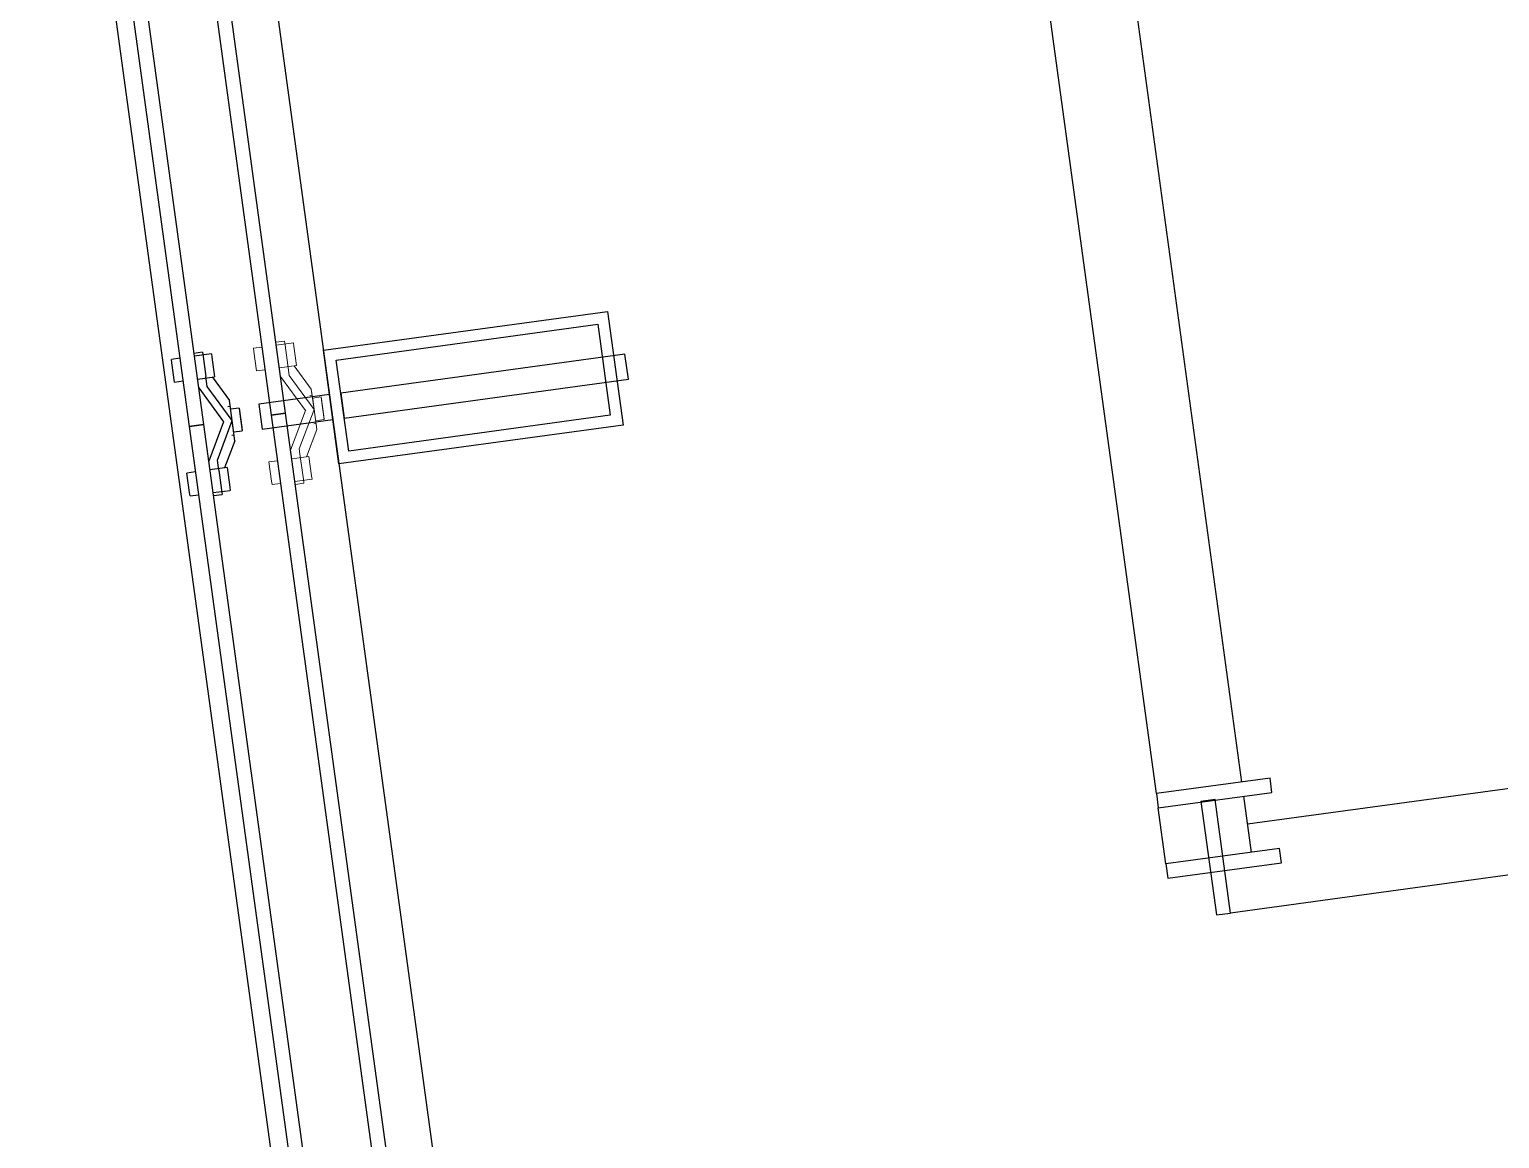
# Model space of a CAD drawing. Header units: millimetres. Extents: x -28081 to 11848482, y -6212777 to 128443.
# Drawn here: x -26474 to -23911, y 97382 to 99316 of the extents above; entities that cross this region are included whole.
import ezdxf

# ---------------------------------------------------------------- set-up
doc = ezdxf.new("R2010")
doc.units = ezdxf.units.MM
doc.header["$LTSCALE"] = 10
doc.layers.add('A—\\M+5C3C5\\M+5B4B0', color=135, linetype='Continuous')
doc.layers.add('E-RF-5F$0$A-GLAZ', color=6, linetype='Continuous')

msp = doc.modelspace()

# ---------------------------------------------------------------- linework, layer by layer
at = {"layer": 'A—\\M+5C3C5\\M+5B4B0'}
for p, q in [((-28080.5, 112193.8, 0), (-25791.7, 95448.7, 0)), ((-27765.1, 111953.9, 0), (-25552.2, 95764.4, 0)), ((-26431.9, 100357.6), (-26194.9, 98623.7)), ((-26169.7, 98627.1), (-26406.7, 100361)), ((-26289.1, 100377.1), (-26052.1, 98643.2)), ((-26027, 98646.7), (-26264, 100380.5)), ((-24509.2, 97983.6), (-24742.9, 99692.7)), ((-24594.2, 99713), (-24360.6, 98003.9)), ((-26211.2, 98742.6), (-26226, 98740.6)), ((-26211.2, 98742.6), (-26226, 98740.6)), ((-26225.2, 98734.8), (-26226, 98740.6)), ((-26225.2, 98734.8), (-26226, 98740.6)), ((-26171.7, 98753), (-26186.7, 98751)), ((-26171.7, 98753), (-26186.7, 98751)), ((-26156.2, 98750.1), (-26186, 98746)), ((-26156.2, 98750.1), (-26186, 98746)), ((-26171.7, 98753), (-26170.7, 98745.8)), ((-26171.7, 98753), (-26170.7, 98745.8)), ((-26170.7, 98745.8), (-26165.9, 98710.8)), ((-26170.7, 98745.8), (-26165.9, 98710.8)), ((-26156.2, 98750.1), (-26155.4, 98744.3)), ((-26156.2, 98750.1), (-26155.4, 98744.3)), ((-26155.4, 98744.3), (-26150.7, 98710.5)), ((-26155.4, 98744.3), (-26150.7, 98710.5)), ((-26220.6, 98700.9), (-26225.2, 98734.8)), ((-26220.6, 98700.9), (-26225.2, 98734.8)), ((-26220.6, 98700.9), (-26205.7, 98703)), ((-26220.6, 98700.9), (-26205.7, 98703)), ((-26180.6, 98706.4), (-26150.7, 98710.5)), ((-26180.6, 98706.4), (-26150.7, 98710.5)), ((-26178.5, 98691.2), (-26135.1, 98631.9)), ((-26178.5, 98691.2), (-26135.1, 98631.9)), ((-26163.5, 98693.2), (-26165.9, 98710.8)), ((-26163.5, 98693.2), (-26165.9, 98710.8)), ((-26120.2, 98633.9), (-26163.5, 98693.2)), ((-26120.2, 98633.9), (-26163.5, 98693.2)), ((-26154.9, 98710), (-26125, 98669)), ((-26154.9, 98710), (-26125, 98669)), ((-26122.6, 98651.4), (-26125, 98669)), ((-26120.2, 98633.9), (-26125, 98669)), ((-26122.6, 98651.4), (-26125, 98669)), ((-26120.2, 98633.9), (-26125, 98669)), ((-26123.6, 98658.7), (-26127.6, 98658.1)), ((-26123.6, 98658.7), (-26127.6, 98658.1)), ((-26123.6, 98658.7), (-26127.6, 98658.1)), ((-26123.6, 98658.7), (-26127.6, 98658.1)), ((-26108, 98655.8), (-26122.9, 98653.7)), ((-26108, 98655.8), (-26122.9, 98653.7)), ((-26108, 98655.8), (-26122.9, 98653.7)), ((-26108, 98655.8), (-26122.9, 98653.7)), ((-26108, 98655.8), (-26122.9, 98653.7)), ((-26108, 98655.8), (-26122.9, 98653.7)), ((-26108, 98655.8), (-26122.9, 98653.7)), ((-26108, 98655.8), (-26122.9, 98653.7)), ((-26120.2, 98633.9), (-26122.6, 98651.4)), ((-26120.2, 98633.9), (-26122.6, 98651.4)), ((-26108, 98655.8), (-26107.3, 98650)), ((-26108, 98655.8), (-26103.4, 98621.9)), ((-26108, 98655.8), (-26103.4, 98621.9)), ((-26108, 98655.8), (-26107.3, 98650)), ((-26108, 98655.8), (-26107.3, 98650)), ((-26108, 98655.8), (-26103.4, 98621.9)), ((-26108, 98655.8), (-26103.4, 98621.9)), ((-26108, 98655.8), (-26107.3, 98650)), ((-26107.3, 98650), (-26102.6, 98616.1)), ((-26107.3, 98650), (-26102.6, 98616.1)), ((-26107.3, 98650), (-26102.6, 98616.1)), ((-26107.3, 98650), (-26102.6, 98616.1)), ((-26052.1, 98643.2), (-26027, 98646.7)), ((-26027, 98646.7), (-26052.1, 98643.2)), ((-26052.1, 98643.2), (-25842.4, 97109.1)), ((-25817.3, 97112.6), (-26027, 98646.7)), ((-26194.9, 98623.7), (-26169.7, 98627.1)), ((-26169.7, 98627.1), (-26194.9, 98623.7)), ((-26194.9, 98623.7), (-25985.2, 97089.6)), ((-25960, 97093), (-26169.7, 98627.1)), ((-26135.1, 98631.9), (-26161, 98563.1)), ((-26135.1, 98631.9), (-26161, 98563.1)), ((-26146, 98565.1), (-26120.2, 98633.9)), ((-26146, 98565.1), (-26120.2, 98633.9)), ((-26115.4, 98598.9), (-26120.2, 98633.9)), ((-26117.8, 98616.4), (-26120.2, 98633.9)), ((-26115.4, 98598.9), (-26120.2, 98633.9)), ((-26117.8, 98616.4), (-26120.2, 98633.9)), ((-26115.4, 98598.9), (-26117.8, 98616.4)), ((-26115.4, 98598.9), (-26117.8, 98616.4)), ((-26117.5, 98614.1), (-26102.6, 98616.1)), ((-26117.5, 98614.1), (-26102.6, 98616.1)), ((-26117.5, 98614.1), (-26102.6, 98616.1)), ((-26117.5, 98614.1), (-26102.6, 98616.1)), ((-26117.5, 98614.1), (-26102.6, 98616.1)), ((-26117.5, 98614.1), (-26102.6, 98616.1)), ((-26117.5, 98614.1), (-26102.6, 98616.1)), ((-26117.5, 98614.1), (-26102.6, 98616.1)), ((-26103.4, 98621.9), (-26102.6, 98616.1)), ((-26103.4, 98621.9), (-26102.6, 98616.1)), ((-26103.4, 98621.9), (-26102.6, 98616.1)), ((-26103.4, 98621.9), (-26102.6, 98616.1)), ((-26115.4, 98598.9), (-26133.3, 98551.4)), ((-26115.4, 98598.9), (-26133.3, 98551.4)), ((-26120.8, 98608.6), (-26116.8, 98609.2)), ((-26120.8, 98608.6), (-26116.8, 98609.2)), ((-26120.8, 98608.6), (-26116.8, 98609.2)), ((-26120.8, 98608.6), (-26116.8, 98609.2)), ((-26143.6, 98547.6), (-26146, 98565.1)), ((-26143.6, 98547.6), (-26146, 98565.1)), ((-26184.1, 98544.4), (-26198.9, 98542.4)), ((-26184.1, 98544.4), (-26198.9, 98542.4)), ((-26194.3, 98508.6), (-26198.9, 98542.4)), ((-26194.3, 98508.6), (-26198.9, 98542.4)), ((-26129.1, 98552), (-26158.9, 98547.9)), ((-26129.1, 98552), (-26158.9, 98547.9)), ((-26143.6, 98547.6), (-26138.8, 98512.6)), ((-26143.6, 98547.6), (-26138.8, 98512.6)), ((-26129.1, 98552), (-26124.5, 98518.1)), ((-26129.1, 98552), (-26124.5, 98518.1)), ((-26153.5, 98508.3), (-26123.7, 98512.3)), ((-26153.5, 98508.3), (-26123.7, 98512.3)), ((-26138.8, 98512.6), (-26137.8, 98505.3)), ((-26138.8, 98512.6), (-26137.8, 98505.3)), ((-26124.5, 98518.1), (-26123.7, 98512.3)), ((-26124.5, 98518.1), (-26123.7, 98512.3)), ((-26193.5, 98502.8), (-26194.3, 98508.6)), ((-26193.5, 98502.8), (-26194.3, 98508.6)), ((-26193.5, 98502.8), (-26178.7, 98504.8)), ((-26193.5, 98502.8), (-26178.7, 98504.8)), ((-26152.8, 98503.3), (-26137.8, 98505.3)), ((-26152.8, 98503.3), (-26137.8, 98505.3)), ((-24350.6, 97930.9), (-23807.1, 98005.1)), ((-24406.9, 97973.6), (-24431.7, 97970.2)), ((-24379.9, 97775.5), (-24406.9, 97973.6)), ((-24357.2, 97979.1), (-24343.9, 97881.3)), ((-24492.5, 97861), (-24505.9, 97958.8)), ((-24431.7, 97970.2), (-24404.6, 97772.1)), ((-24294.3, 97888.1), (-24492.5, 97861)), ((-24290.9, 97863.3), (-24294.3, 97888.1)), ((-24492.5, 97861), (-24489.1, 97836.2)), ((-24489.1, 97836.2), (-24290.9, 97863.3)), ((-23786.8, 97856.5), (-24379.9, 97775.5)), ((-24404.6, 97772.1), (-24379.9, 97775.5))]:
    msp.add_line(p, q, dxfattribs=at)
at = {"layer": 'A—\\M+5C3C5\\M+5B4B0', "color": 8, "lineweight": 9}
for p, q in [((-26028.9, 98772.6), (-26043.9, 98770.5)), ((-26013.4, 98769.6), (-26043.2, 98765.6)), ((-26028.9, 98772.6), (-26027.9, 98765.3)), ((-26013.4, 98769.6), (-26012.6, 98763.8)), ((-26068.4, 98762.1), (-26083.2, 98760.1)), ((-26082.5, 98754.3), (-26083.2, 98760.1)), ((-26077.8, 98720.5), (-26082.5, 98754.3)), ((-26027.9, 98765.3), (-26023.1, 98730.3)), ((-26012.6, 98763.8), (-26008, 98730)), ((-26077.8, 98720.5), (-26063, 98722.5)), ((-26037.8, 98725.9), (-26008, 98730)), ((-26020.8, 98712.8), (-26023.1, 98730.3)), ((-26012.2, 98729.5), (-25982.2, 98688.5)), ((-26035.7, 98710.7), (-25992.3, 98651.4)), ((-25977.4, 98653.4), (-26020.8, 98712.8)), ((-25980.8, 98678.2), (-25984.8, 98677.7)), ((-25980.8, 98678.2), (-25984.8, 98677.7)), ((-25979.8, 98671), (-25982.2, 98688.5)), ((-25977.4, 98653.4), (-25982.2, 98688.5)), ((-25965.3, 98675.3), (-25980.1, 98673.3)), ((-25965.3, 98675.3), (-25980.1, 98673.3)), ((-25965.3, 98675.3), (-25980.1, 98673.3)), ((-25965.3, 98675.3), (-25980.1, 98673.3)), ((-25977.4, 98653.4), (-25979.8, 98671)), ((-25965.3, 98675.3), (-25964.5, 98669.5)), ((-25965.3, 98675.3), (-25960.6, 98641.5)), ((-25965.3, 98675.3), (-25960.6, 98641.5)), ((-25965.3, 98675.3), (-25964.5, 98669.5)), ((-25964.5, 98669.5), (-25959.9, 98635.7)), ((-25964.5, 98669.5), (-25959.9, 98635.7)), ((-25992.3, 98651.4), (-26018.2, 98582.6)), ((-26003.2, 98584.7), (-25977.4, 98653.4)), ((-25972.6, 98618.4), (-25977.4, 98653.4)), ((-25975, 98635.9), (-25977.4, 98653.4)), ((-25960.6, 98641.5), (-25959.9, 98635.7)), ((-25960.6, 98641.5), (-25959.9, 98635.7)), ((-25972.6, 98618.4), (-25990.5, 98570.9)), ((-25978, 98628.1), (-25974, 98628.7)), ((-25978, 98628.1), (-25974, 98628.7)), ((-25972.6, 98618.4), (-25975, 98635.9)), ((-25974.7, 98633.6), (-25959.9, 98635.7)), ((-25974.7, 98633.6), (-25959.9, 98635.7)), ((-25974.7, 98633.6), (-25959.9, 98635.7)), ((-25974.7, 98633.6), (-25959.9, 98635.7)), ((-26041.3, 98564), (-26056.2, 98561.9)), ((-26051.5, 98528.1), (-26056.2, 98561.9)), ((-25986.3, 98571.5), (-26016.1, 98567.4)), ((-26000.9, 98567.1), (-26003.2, 98584.7)), ((-26000.9, 98567.1), (-25996.1, 98532.1)), ((-25986.3, 98571.5), (-25981.7, 98537.7)), ((-25981.7, 98537.7), (-25980.9, 98531.8)), ((-26050.7, 98522.3), (-26051.5, 98528.1)), ((-26050.7, 98522.3), (-26035.9, 98524.3)), ((-26010.7, 98527.8), (-25980.9, 98531.8)), ((-26010, 98522.8), (-25995.1, 98524.9)), ((-25996.1, 98532.1), (-25995.1, 98524.9))]:
    msp.add_line(p, q, dxfattribs=at)
at = {"layer": 'A—\\M+5C3C5\\M+5B4B0', "extrusion": (0, 0, -1)}
for p, q in [((-25435.5, 98749.7), (-25930.9, 98682)), ((-25429.5, 98706.1), (-25435.5, 98749.7)), ((-25924.9, 98638.4), (-25429.5, 98706.1)), ((-25930.9, 98682), (-25924.9, 98638.4)), ((-24311.1, 98010.7), (-24509.2, 97983.6)), ((-24307.7, 97985.9), (-24311.1, 98010.7)), ((-24509.2, 97983.6), (-24505.9, 97958.8)), ((-24505.9, 97958.8), (-24307.7, 97985.9))]:
    msp.add_line(p, q, dxfattribs=at)
at = {"layer": 'A—\\M+5C3C5\\M+5B4B0', "lineweight": 18}
for p, q in [((-25435.5, 98749.7), (-25930.9, 98682)), ((-25429.5, 98706.1), (-25435.5, 98749.7)), ((-25924.9, 98638.4), (-25429.5, 98706.1)), ((-25930.9, 98682), (-25924.9, 98638.4))]:
    msp.add_line(p, q, dxfattribs=at)
at = {"layer": 'A—\\M+5C3C5\\M+5B4B0', "elevation": 0}
msp.add_lwpolyline([(-25438.8, 98626.1), (-25934.1, 98558.4), (-25961.2, 98756.6), (-25465.8, 98824.3), (-25438.8, 98626.1)], dxfattribs=at)
msp.add_lwpolyline([(-25461.3, 98643.2), (-25917, 98580.9), (-25938.7, 98739.5), (-25482.9, 98801.8)], close=True, dxfattribs=at)
at = {"layer": 'A—\\M+5C3C5\\M+5B4B0'}
msp.add_lwpolyline([(-25944.7, 98635.7), (-25950.7, 98679.3), (-26073.6, 98662.5), (-26067.7, 98618.9)], close=True, dxfattribs=at)
at = {"layer": 'E-RF-5F$0$A-GLAZ', "color": 8, "lineweight": 9}
for p, q in [((-26028.9, 98772.6), (-26043.9, 98770.5)), ((-26013.4, 98769.6), (-26043.2, 98765.6)), ((-26028.9, 98772.6), (-26027.9, 98765.3)), ((-26013.4, 98769.6), (-26012.6, 98763.8)), ((-26068.4, 98762.1), (-26083.2, 98760.1)), ((-26082.5, 98754.3), (-26083.2, 98760.1)), ((-26077.8, 98720.5), (-26082.5, 98754.3)), ((-26027.9, 98765.3), (-26023.1, 98730.3)), ((-26012.6, 98763.8), (-26008, 98730)), ((-26077.8, 98720.5), (-26063, 98722.5)), ((-26037.8, 98725.9), (-26008, 98730)), ((-26020.8, 98712.8), (-26023.1, 98730.3)), ((-26012.2, 98729.5), (-25982.2, 98688.5)), ((-26035.7, 98710.7), (-25992.3, 98651.4)), ((-25977.4, 98653.4), (-26020.8, 98712.8)), ((-25980.8, 98678.2), (-25984.8, 98677.7)), ((-25980.8, 98678.2), (-25984.8, 98677.7)), ((-25979.8, 98671), (-25982.2, 98688.5)), ((-25977.4, 98653.4), (-25982.2, 98688.5)), ((-25965.3, 98675.3), (-25980.1, 98673.3)), ((-25965.3, 98675.3), (-25980.1, 98673.3)), ((-25965.3, 98675.3), (-25980.1, 98673.3)), ((-25965.3, 98675.3), (-25980.1, 98673.3)), ((-25977.4, 98653.4), (-25979.8, 98671)), ((-25965.3, 98675.3), (-25964.5, 98669.5)), ((-25965.3, 98675.3), (-25960.6, 98641.5)), ((-25965.3, 98675.3), (-25960.6, 98641.5)), ((-25965.3, 98675.3), (-25964.5, 98669.5)), ((-25964.5, 98669.5), (-25959.9, 98635.7)), ((-25964.5, 98669.5), (-25959.9, 98635.7)), ((-25992.3, 98651.4), (-26018.2, 98582.6)), ((-26003.2, 98584.7), (-25977.4, 98653.4)), ((-25972.6, 98618.4), (-25977.4, 98653.4)), ((-25975, 98635.9), (-25977.4, 98653.4)), ((-25960.6, 98641.5), (-25959.9, 98635.7)), ((-25960.6, 98641.5), (-25959.9, 98635.7)), ((-25972.6, 98618.4), (-25990.5, 98570.9)), ((-25978, 98628.1), (-25974, 98628.7)), ((-25978, 98628.1), (-25974, 98628.7)), ((-25972.6, 98618.4), (-25975, 98635.9)), ((-25974.7, 98633.6), (-25959.9, 98635.7)), ((-25974.7, 98633.6), (-25959.9, 98635.7)), ((-25974.7, 98633.6), (-25959.9, 98635.7)), ((-25974.7, 98633.6), (-25959.9, 98635.7)), ((-26041.3, 98564), (-26056.2, 98561.9)), ((-26051.5, 98528.1), (-26056.2, 98561.9)), ((-25986.3, 98571.5), (-26016.1, 98567.4)), ((-26000.9, 98567.1), (-26003.2, 98584.7)), ((-26000.9, 98567.1), (-25996.1, 98532.1)), ((-25986.3, 98571.5), (-25981.7, 98537.7)), ((-25981.7, 98537.7), (-25980.9, 98531.8)), ((-26050.7, 98522.3), (-26051.5, 98528.1)), ((-26050.7, 98522.3), (-26035.9, 98524.3)), ((-26010.7, 98527.8), (-25980.9, 98531.8)), ((-26010, 98522.8), (-25995.1, 98524.9)), ((-25996.1, 98532.1), (-25995.1, 98524.9))]:
    msp.add_line(p, q, dxfattribs=at)

doc.saveas('drawing.dxf')
